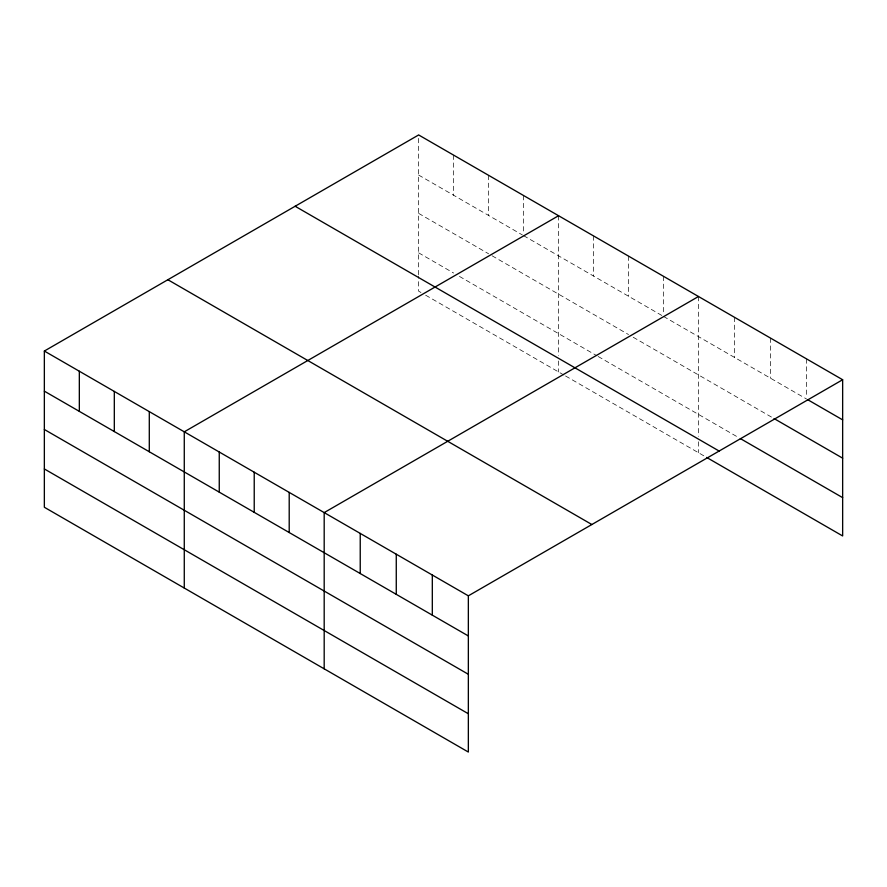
<?xml version="1.0" encoding="UTF-8"?>
<svg xmlns="http://www.w3.org/2000/svg" width="887" height="887" viewBox="0 0 887 887"><rect width="100%" height="100%" fill="white"/><g stroke="black" fill="none" stroke-linecap="round" stroke-linejoin="round"><path stroke-width="0.67" stroke-dasharray="4.43 3.33" d="M418.653 274.748L418.653 134.946M418.653 175.061L522.421 234.977M523.585 235.654L662.345 315.761M663.509 316.426L806.605 399.05M418.653 213.379L488.604 253.771M492.108 255.789L628.528 334.554M633.196 337.237L772.899 417.899M418.653 252.85L453.634 273.041M459.455 276.411L597.051 355.853M598.215 356.519L738.017 437.236M420.981 292.51L418.653 291.169L418.653 276.112M425.649 295.205L564.398 375.312M565.562 375.988L705.464 456.761M806.605 358.925L806.605 397.664M770.57 338.124L770.57 378.239M734.525 317.313L734.525 357.439M698.49 296.502L698.49 436.304M698.49 441.781L698.49 452.725M663.509 276.312L663.509 315.051M628.528 256.11L628.528 296.236M593.547 235.92L593.547 276.045M558.566 215.729L558.566 355.521M558.566 360.998L558.566 371.941M523.585 195.528L523.585 234.268M488.604 175.338L488.604 215.452M453.634 155.136L453.634 195.262"/><path stroke-width="1.33" d="M468.347 674.275L468.347 595.831L44.35 351.041L44.35 507.264L468.347 752.054L468.347 674.275L44.35 429.474M706.629 457.426L842.65 535.959L842.65 379.736L418.653 134.946L44.35 351.041M558.566 215.729L184.274 431.825L184.274 588.048M698.49 296.502L324.187 512.608L324.187 668.831M468.347 595.831L842.65 379.736M807.769 399.727L842.65 419.861M774.063 418.564L842.65 458.169M740.346 438.577L842.65 497.64M295.127 206.25L719.135 451.051M167.865 279.727L591.873 524.527M44.35 391.167L468.347 635.957M44.35 468.946L468.347 713.747M432.313 575.031L432.313 615.146M396.267 554.22L396.267 594.345M360.233 533.409L360.233 573.534M289.206 492.407L289.206 532.533M254.225 472.217L254.225 512.331M219.255 452.015L219.255 492.141M149.293 411.623L149.293 451.749M114.312 391.433L114.312 431.559M79.331 371.232L79.331 411.357"/></g></svg>
